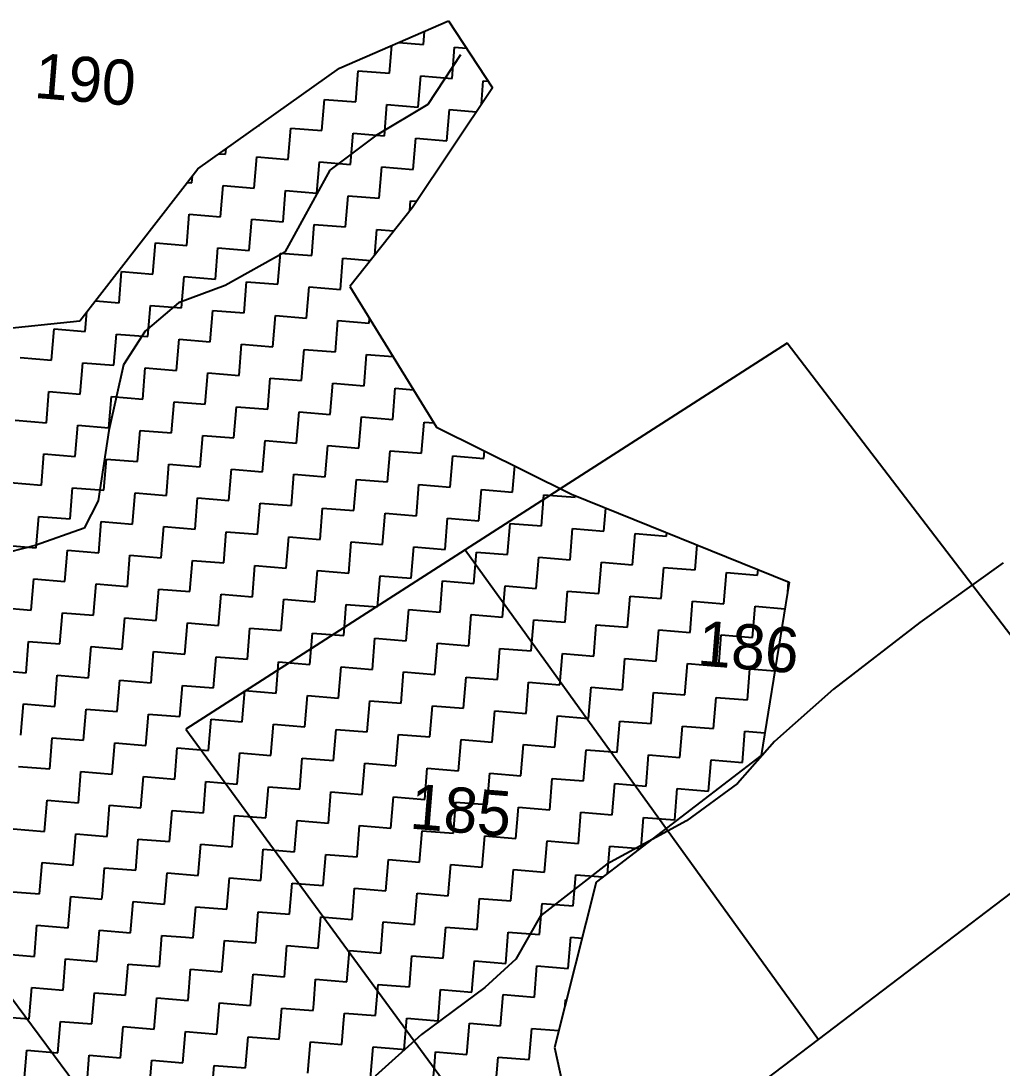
# Model space of a CAD drawing. Header units: metres. Extents: x 286589 to 288713, y 2001360 to 2004418.
# Drawn here: x 287784.4 to 287948.2, y 2003414.2 to 2003589.1 of the extents above; entities that cross this region are included whole.
import ezdxf
from ezdxf.enums import TextEntityAlignment as Align

# ---------------------------------------------------------------- set-up
doc = ezdxf.new("R2010")
doc.units = ezdxf.units.M
doc.header["$MEASUREMENT"] = 0
for name, color, linetype in [('LINE_WATER', 4, 'Continuous'), ('POLY_HATCH', 12, 'Continuous'), ('POLY_PARCEL', 6, 'Continuous'), ('TEXT_PARCEL', 7, 'Continuous')]:
    doc.layers.add(name, color=color, linetype=linetype)
doc.styles.add('TEXT_MAP', font='')
doc.styles.get('TEXT_MAP').set_extended_font_data('Kruti Dev 050')

msp = doc.modelspace()

# ---------------------------------------------------------------- linework, layer by layer
at = {"layer": 'LINE_WATER'}
for p, q in [((287857.78, 2003583.44), (287852.34, 2003575.15)), ((287852.34, 2003575.15), (287843.57, 2003569.91)), ((287843.57, 2003569.91), (287835.95, 2003564.18)), ((287835.95, 2003564.18), (287828.48, 2003550.49)), ((287828.48, 2003550.49), (287818.5, 2003544.95)), ((287818.5, 2003544.95), (287810.71, 2003542.01)), ((287810.71, 2003542.01), (287805.16, 2003537.31)), ((287805.16, 2003537.31), (287801.52, 2003531.65)), ((287801.52, 2003531.65), (287799.04, 2003520.73)), ((287799.04, 2003520.73), (287797.29, 2003508.96)), ((287797.29, 2003508.96), (287794.93, 2003504.39)), ((287794.93, 2003504.39), (287786.75, 2003501.49)), ((287786.75, 2003501.49), (287776.2, 2003498.77)), ((287948.37, 2003498.63), (287934.45, 2003488.65)), ((287934.45, 2003488.65), (287920.04, 2003477.51)), ((287920.04, 2003477.51), (287910.19, 2003468.79)), ((287910.19, 2003468.79), (287904.05, 2003461.74)), ((287904.05, 2003461.74), (287895.49, 2003455.51)), ((287895.49, 2003455.51), (287882.19, 2003448.26)), ((287882.19, 2003448.26), (287871.16, 2003439.63)), ((287871.16, 2003439.63), (287867, 2003432.43)), ((287867, 2003432.43), (287861.84, 2003427.68)), ((287861.84, 2003427.68), (287851.27, 2003419.81)), ((287851.27, 2003419.81), (287843.56, 2003412.9))]:
    msp.add_line(p, q, dxfattribs=at)
at = {"layer": 'POLY_HATCH'}
for p, q in [((287837.57, 2003581.21), (287855.8, 2003589.11)), ((287855.8, 2003589.11), (287863.11, 2003577.96)), ((287813.91, 2003564.39), (287837.57, 2003581.21)), ((287863.11, 2003577.96), (287849.75, 2003557.95)), ((287794.25, 2003539.03), (287813.91, 2003564.39)), ((287849.75, 2003557.95), (287839.28, 2003544.73)), ((287839.28, 2003544.73), (287853.79, 2003521.28)), ((287762.31, 2003535.77), (287794.25, 2003539.03)), ((287853.79, 2003521.28), (287876.34, 2003510.06)), ((287876.34, 2003510.06), (287912.68, 2003495.38)), ((287912.68, 2003495.38), (287907.97, 2003466.45)), ((287907.97, 2003466.45), (287880.44, 2003445.25)), ((287880.44, 2003445.25), (287873.5, 2003417.68)), ((287873.5, 2003417.68), (287878.59, 2003393.82))]:
    msp.add_line(p, q, dxfattribs=at)
at = {"layer": 'POLY_HATCH', "linetype": 'Continuous'}
for p, q in [((287851.58, 2003585.16), (287851.75, 2003587.35)), ((287845.93, 2003580.37), (287846.31, 2003585)), ((287847.47, 2003585.5), (287851.58, 2003585.16)), ((287856.37, 2003579.52), (287856.79, 2003584.74)), ((287856.79, 2003584.74), (287858.77, 2003584.58)), ((287840.29, 2003575.58), (287840.71, 2003580.8)), ((287840.71, 2003580.8), (287845.93, 2003580.37)), ((287850.73, 2003574.73), (287851.15, 2003579.95)), ((287851.15, 2003579.95), (287856.37, 2003579.52)), ((287861.27, 2003575.21), (287861.59, 2003579.1)), ((287861.59, 2003579.1), (287862.41, 2003579.03)), ((287834.65, 2003570.79), (287835.07, 2003576)), ((287835.07, 2003576), (287840.29, 2003575.58)), ((287845.08, 2003569.93), (287845.51, 2003575.15)), ((287845.51, 2003575.15), (287850.73, 2003574.73)), ((287855.52, 2003569.08), (287855.94, 2003574.3)), ((287855.94, 2003574.3), (287860.42, 2003573.94)), ((287824.11, 2003571.64), (287824.21, 2003571.64)), ((287824.21, 2003571.64), (287824.22, 2003571.72)), ((287829, 2003565.99), (287829.43, 2003571.21)), ((287829.43, 2003571.21), (287834.65, 2003570.79)), ((287839.44, 2003565.14), (287839.86, 2003570.36)), ((287839.86, 2003570.36), (287845.08, 2003569.93)), ((287849.87, 2003564.29), (287850.3, 2003569.51)), ((287850.3, 2003569.51), (287855.52, 2003569.08)), ((287817.49, 2003566.93), (287818.57, 2003566.84)), ((287818.57, 2003566.84), (287818.64, 2003567.75)), ((287823.36, 2003561.2), (287823.78, 2003566.42)), ((287823.78, 2003566.42), (287829, 2003565.99)), ((287833.8, 2003560.35), (287834.22, 2003565.57)), ((287834.22, 2003565.57), (287839.44, 2003565.14)), ((287844.23, 2003559.5), (287844.66, 2003564.72)), ((287844.66, 2003564.72), (287849.87, 2003564.29)), ((287812.15, 2003562.11), (287812.92, 2003562.05)), ((287812.92, 2003562.05), (287813.02, 2003563.24)), ((287817.72, 2003556.41), (287818.14, 2003561.63)), ((287818.14, 2003561.63), (287823.36, 2003561.2)), ((287828.15, 2003555.56), (287828.58, 2003560.77)), ((287828.58, 2003560.77), (287833.8, 2003560.35)), ((287838.59, 2003554.71), (287839.01, 2003559.92)), ((287839.01, 2003559.92), (287844.23, 2003559.5)), ((287849.31, 2003557.4), (287849.45, 2003559.07)), ((287849.45, 2003559.07), (287850.44, 2003558.99)), ((287812.07, 2003551.61), (287812.5, 2003556.83)), ((287812.5, 2003556.83), (287817.72, 2003556.41)), ((287822.51, 2003550.76), (287822.93, 2003555.98)), ((287822.93, 2003555.98), (287828.15, 2003555.56)), ((287832.94, 2003549.91), (287833.37, 2003555.13)), ((287833.37, 2003555.13), (287838.59, 2003554.71)), ((287843.46, 2003550), (287843.81, 2003554.28)), ((287843.81, 2003554.28), (287846.66, 2003554.05)), ((287806.43, 2003546.82), (287806.85, 2003552.04)), ((287806.85, 2003552.04), (287812.07, 2003551.61)), ((287816.86, 2003545.97), (287817.29, 2003551.19)), ((287817.29, 2003551.19), (287822.51, 2003550.76)), ((287827.3, 2003545.12), (287827.73, 2003550.34)), ((287827.73, 2003550.34), (287832.94, 2003549.91)), ((287837.74, 2003544.27), (287838.16, 2003549.49)), ((287838.16, 2003549.49), (287842.75, 2003549.11)), ((287800.79, 2003542.03), (287801.21, 2003547.25)), ((287801.21, 2003547.25), (287806.43, 2003546.82)), ((287811.22, 2003541.18), (287811.65, 2003546.4)), ((287811.65, 2003546.4), (287816.86, 2003545.97)), ((287821.66, 2003540.33), (287822.08, 2003545.55)), ((287822.08, 2003545.55), (287827.3, 2003545.12)), ((287832.09, 2003539.48), (287832.52, 2003544.7)), ((287832.52, 2003544.7), (287837.74, 2003544.27)), ((287796.82, 2003542.35), (287800.79, 2003542.03)), ((287805.58, 2003536.39), (287806, 2003541.6)), ((287806, 2003541.6), (287811.22, 2003541.18)), ((287816.01, 2003535.53), (287816.44, 2003540.75)), ((287816.44, 2003540.75), (287821.66, 2003540.33)), ((287795.14, 2003537.24), (287795.41, 2003540.53)), ((287826.45, 2003534.68), (287826.88, 2003539.9)), ((287826.88, 2003539.9), (287832.09, 2003539.48)), ((287836.89, 2003533.83), (287837.31, 2003539.05)), ((287837.31, 2003539.05), (287842.53, 2003538.63)), ((287842.53, 2003538.63), (287842.59, 2003539.39)), ((287789.5, 2003532.44), (287789.92, 2003537.66)), ((287789.92, 2003537.66), (287795.14, 2003537.24)), ((287799.93, 2003531.59), (287800.36, 2003536.81)), ((287800.36, 2003536.81), (287805.58, 2003536.39)), ((287810.37, 2003530.74), (287810.8, 2003535.96)), ((287810.8, 2003535.96), (287816.01, 2003535.53)), ((287820.81, 2003529.89), (287821.23, 2003535.11)), ((287821.23, 2003535.11), (287826.45, 2003534.68)), ((287831.24, 2003529.04), (287831.67, 2003534.26)), ((287831.67, 2003534.26), (287836.89, 2003533.83)), ((287784.28, 2003532.87), (287789.5, 2003532.44)), ((287794.29, 2003526.8), (287794.72, 2003532.02)), ((287794.72, 2003532.02), (287799.93, 2003531.59)), ((287841.68, 2003528.19), (287842.1, 2003533.41)), ((287842.1, 2003533.41), (287846.51, 2003533.05)), ((287804.73, 2003525.95), (287805.15, 2003531.17)), ((287805.15, 2003531.17), (287810.37, 2003530.74)), ((287815.16, 2003525.1), (287815.59, 2003530.32)), ((287815.59, 2003530.32), (287820.81, 2003529.89)), ((287825.6, 2003524.25), (287826.03, 2003529.47)), ((287826.03, 2003529.47), (287831.24, 2003529.04)), ((287836.04, 2003523.4), (287836.46, 2003528.62)), ((287836.46, 2003528.62), (287841.68, 2003528.19)), ((287788.65, 2003522.01), (287789.07, 2003527.23)), ((287789.07, 2003527.23), (287794.29, 2003526.8)), ((287846.47, 2003522.55), (287846.9, 2003527.76)), ((287846.9, 2003527.76), (287849.93, 2003527.52)), ((287799.08, 2003521.16), (287799.51, 2003526.37)), ((287799.51, 2003526.37), (287804.73, 2003525.95)), ((287809.52, 2003520.31), (287809.95, 2003525.52)), ((287809.95, 2003525.52), (287815.16, 2003525.1)), ((287819.96, 2003519.46), (287820.38, 2003524.67)), ((287820.38, 2003524.67), (287825.6, 2003524.25)), ((287830.39, 2003518.6), (287830.82, 2003523.82)), ((287830.82, 2003523.82), (287836.04, 2003523.4)), ((287783.43, 2003522.43), (287788.65, 2003522.01)), ((287793.44, 2003516.36), (287793.87, 2003521.58)), ((287793.87, 2003521.58), (287799.08, 2003521.16)), ((287840.83, 2003517.75), (287841.25, 2003522.97)), ((287841.25, 2003522.97), (287846.47, 2003522.55)), ((287851.26, 2003516.9), (287851.69, 2003522.12)), ((287851.69, 2003522.12), (287853.36, 2003521.99)), ((287803.88, 2003515.51), (287804.3, 2003520.73)), ((287804.3, 2003520.73), (287809.52, 2003520.31)), ((287814.31, 2003514.66), (287814.74, 2003519.88)), ((287814.74, 2003519.88), (287819.96, 2003519.46)), ((287824.75, 2003513.81), (287825.17, 2003519.03)), ((287825.17, 2003519.03), (287830.39, 2003518.6)), ((287835.19, 2003512.96), (287835.61, 2003518.18)), ((287835.61, 2003518.18), (287840.83, 2003517.75)), ((287787.8, 2003511.57), (287788.22, 2003516.79)), ((287788.22, 2003516.79), (287793.44, 2003516.36)), ((287845.62, 2003512.11), (287846.05, 2003517.33)), ((287846.05, 2003517.33), (287851.26, 2003516.9)), ((287856.06, 2003511.26), (287856.48, 2003516.48)), ((287856.48, 2003516.48), (287861.7, 2003516.05)), ((287861.7, 2003516.05), (287861.8, 2003517.29)), ((287798.23, 2003510.72), (287798.66, 2003515.94)), ((287798.66, 2003515.94), (287803.88, 2003515.51)), ((287808.67, 2003509.87), (287809.09, 2003515.09)), ((287809.09, 2003515.09), (287814.31, 2003514.66)), ((287866.49, 2003510.41), (287866.85, 2003514.78)), ((287819.11, 2003509.02), (287819.53, 2003514.24)), ((287819.53, 2003514.24), (287824.75, 2003513.81)), ((287829.54, 2003508.17), (287829.97, 2003513.39)), ((287829.97, 2003513.39), (287835.19, 2003512.96)), ((287782.58, 2003512), (287787.8, 2003511.57)), ((287792.59, 2003505.93), (287793.02, 2003511.15)), ((287793.02, 2003511.15), (287798.23, 2003510.72)), ((287839.98, 2003507.32), (287840.4, 2003512.54)), ((287840.4, 2003512.54), (287845.62, 2003512.11)), ((287850.41, 2003506.47), (287850.84, 2003511.69)), ((287850.84, 2003511.69), (287856.06, 2003511.26)), ((287860.85, 2003505.62), (287861.28, 2003510.83)), ((287861.28, 2003510.83), (287866.49, 2003510.41)), ((287803.03, 2003505.08), (287803.45, 2003510.3)), ((287803.45, 2003510.3), (287808.67, 2003509.87)), ((287813.46, 2003504.23), (287813.89, 2003509.44)), ((287813.89, 2003509.44), (287819.11, 2003509.02)), ((287871.29, 2003504.77), (287871.71, 2003509.98)), ((287871.71, 2003509.98), (287876.93, 2003509.56)), ((287876.93, 2003509.56), (287876.95, 2003509.81)), ((287823.9, 2003503.38), (287824.32, 2003508.59)), ((287824.32, 2003508.59), (287829.54, 2003508.17)), ((287834.33, 2003502.52), (287834.76, 2003507.74)), ((287834.76, 2003507.74), (287839.98, 2003507.32)), ((287881.72, 2003503.92), (287882.04, 2003507.76)), ((287786.95, 2003501.13), (287787.37, 2003506.35)), ((287787.37, 2003506.35), (287792.59, 2003505.93)), ((287844.77, 2003501.67), (287845.2, 2003506.89)), ((287845.2, 2003506.89), (287850.41, 2003506.47)), ((287855.21, 2003500.82), (287855.63, 2003506.04)), ((287855.63, 2003506.04), (287860.85, 2003505.62)), ((287797.38, 2003500.28), (287797.81, 2003505.5)), ((287797.81, 2003505.5), (287803.03, 2003505.08)), ((287807.82, 2003499.43), (287808.24, 2003504.65)), ((287808.24, 2003504.65), (287813.46, 2003504.23)), ((287865.64, 2003499.97), (287866.07, 2003505.19)), ((287866.07, 2003505.19), (287871.29, 2003504.77)), ((287876.08, 2003499.12), (287876.5, 2003504.34)), ((287876.5, 2003504.34), (287881.72, 2003503.92)), ((287818.25, 2003498.58), (287818.68, 2003503.8)), ((287818.68, 2003503.8), (287823.9, 2003503.38)), ((287828.69, 2003497.73), (287829.12, 2003502.95)), ((287829.12, 2003502.95), (287834.33, 2003502.52)), ((287839.13, 2003496.88), (287839.55, 2003502.1)), ((287839.55, 2003502.1), (287844.77, 2003501.67)), ((287886.52, 2003498.27), (287886.94, 2003503.49)), ((287886.94, 2003503.49), (287892.16, 2003503.06)), ((287892.16, 2003503.06), (287892.21, 2003503.65)), ((287781.73, 2003501.56), (287786.95, 2003501.13)), ((287791.74, 2003495.49), (287792.16, 2003500.71)), ((287792.16, 2003500.71), (287797.38, 2003500.28)), ((287849.56, 2003496.03), (287849.99, 2003501.25)), ((287849.99, 2003501.25), (287855.21, 2003500.82)), ((287860, 2003495.18), (287860.43, 2003500.4)), ((287860.43, 2003500.4), (287865.64, 2003499.97)), ((287896.95, 2003497.42), (287897.29, 2003501.59)), ((287802.18, 2003494.64), (287802.6, 2003499.86)), ((287802.6, 2003499.86), (287807.82, 2003499.43)), ((287812.61, 2003493.79), (287813.04, 2003499.01)), ((287813.04, 2003499.01), (287818.25, 2003498.58)), ((287870.44, 2003494.33), (287870.86, 2003499.55)), ((287870.86, 2003499.55), (287876.08, 2003499.12)), ((287880.87, 2003493.48), (287881.3, 2003498.7)), ((287881.3, 2003498.7), (287886.52, 2003498.27)), ((287823.05, 2003492.94), (287823.47, 2003498.16)), ((287823.47, 2003498.16), (287828.69, 2003497.73)), ((287833.48, 2003492.09), (287833.91, 2003497.31)), ((287833.91, 2003497.31), (287839.13, 2003496.88)), ((287891.31, 2003492.63), (287891.73, 2003497.85)), ((287891.73, 2003497.85), (287896.95, 2003497.42)), ((287901.74, 2003491.78), (287902.17, 2003497)), ((287902.17, 2003497), (287907.39, 2003496.57)), ((287907.39, 2003496.57), (287907.46, 2003497.48)), ((287786.1, 2003490.7), (287786.52, 2003495.92)), ((287786.52, 2003495.92), (287791.74, 2003495.49)), ((287843.92, 2003491.24), (287844.35, 2003496.46)), ((287844.35, 2003496.46), (287849.56, 2003496.03)), ((287854.36, 2003490.39), (287854.78, 2003495.61)), ((287854.78, 2003495.61), (287860, 2003495.18)), ((287912.41, 2003493.71), (287912.55, 2003495.43)), ((287796.53, 2003489.85), (287796.96, 2003495.07)), ((287796.96, 2003495.07), (287802.18, 2003494.64)), ((287806.97, 2003489), (287807.39, 2003494.22)), ((287807.39, 2003494.22), (287812.61, 2003493.79)), ((287817.4, 2003488.15), (287817.83, 2003493.36)), ((287817.83, 2003493.36), (287823.05, 2003492.94)), ((287864.79, 2003489.54), (287865.22, 2003494.75)), ((287865.22, 2003494.75), (287870.44, 2003494.33)), ((287875.23, 2003488.69), (287875.65, 2003493.9)), ((287875.65, 2003493.9), (287880.87, 2003493.48)), ((287827.84, 2003487.3), (287828.27, 2003492.51)), ((287828.27, 2003492.51), (287833.48, 2003492.09)), ((287838.28, 2003486.45), (287838.7, 2003491.66)), ((287838.7, 2003491.66), (287843.92, 2003491.24)), ((287885.66, 2003487.84), (287886.09, 2003493.05)), ((287886.09, 2003493.05), (287891.31, 2003492.63)), ((287896.1, 2003486.98), (287896.53, 2003492.2)), ((287896.53, 2003492.2), (287901.74, 2003491.78)), ((287780.88, 2003491.12), (287786.1, 2003490.7)), ((287790.89, 2003485.06), (287791.31, 2003490.27)), ((287791.31, 2003490.27), (287796.53, 2003489.85)), ((287848.71, 2003485.59), (287849.14, 2003490.81)), ((287849.14, 2003490.81), (287854.36, 2003490.39)), ((287859.15, 2003484.74), (287859.57, 2003489.96)), ((287859.57, 2003489.96), (287864.79, 2003489.54)), ((287906.54, 2003486.13), (287906.96, 2003491.35)), ((287906.96, 2003491.35), (287911.96, 2003490.94)), ((287801.32, 2003484.2), (287801.75, 2003489.42)), ((287801.75, 2003489.42), (287806.97, 2003489)), ((287811.76, 2003483.35), (287812.19, 2003488.57)), ((287812.19, 2003488.57), (287817.4, 2003488.15)), ((287869.59, 2003483.89), (287870.01, 2003489.11)), ((287870.01, 2003489.11), (287875.23, 2003488.69)), ((287880.02, 2003483.04), (287880.45, 2003488.26)), ((287880.45, 2003488.26), (287885.66, 2003487.84)), ((287822.2, 2003482.5), (287822.62, 2003487.72)), ((287822.62, 2003487.72), (287827.84, 2003487.3)), ((287832.63, 2003481.65), (287833.06, 2003486.87)), ((287833.06, 2003486.87), (287838.28, 2003486.45)), ((287890.46, 2003482.19), (287890.88, 2003487.41)), ((287890.88, 2003487.41), (287896.1, 2003486.98)), ((287900.89, 2003481.34), (287901.32, 2003486.56)), ((287901.32, 2003486.56), (287906.54, 2003486.13)), ((287785.25, 2003480.26), (287785.67, 2003485.48)), ((287785.67, 2003485.48), (287790.89, 2003485.06)), ((287795.68, 2003479.41), (287796.11, 2003484.63)), ((287796.11, 2003484.63), (287801.32, 2003484.2)), ((287843.07, 2003480.8), (287843.49, 2003486.02)), ((287843.49, 2003486.02), (287848.71, 2003485.59)), ((287853.51, 2003479.95), (287853.93, 2003485.17)), ((287853.93, 2003485.17), (287859.15, 2003484.74)), ((287806.12, 2003478.56), (287806.54, 2003483.78)), ((287806.54, 2003483.78), (287811.76, 2003483.35)), ((287816.55, 2003477.71), (287816.98, 2003482.93)), ((287816.98, 2003482.93), (287822.2, 2003482.5)), ((287863.94, 2003479.1), (287864.37, 2003484.32)), ((287864.37, 2003484.32), (287869.59, 2003483.89)), ((287874.38, 2003478.25), (287874.8, 2003483.47)), ((287874.8, 2003483.47), (287880.02, 2003483.04)), ((287826.99, 2003476.86), (287827.42, 2003482.08)), ((287827.42, 2003482.08), (287832.63, 2003481.65)), ((287837.43, 2003476.01), (287837.85, 2003481.23)), ((287837.85, 2003481.23), (287843.07, 2003480.8)), ((287884.81, 2003477.4), (287885.24, 2003482.62)), ((287885.24, 2003482.62), (287890.46, 2003482.19)), ((287895.25, 2003476.55), (287895.68, 2003481.77)), ((287895.68, 2003481.77), (287900.89, 2003481.34)), ((287780.03, 2003480.69), (287785.25, 2003480.26)), ((287790.04, 2003474.62), (287790.46, 2003479.84)), ((287790.46, 2003479.84), (287795.68, 2003479.41)), ((287847.86, 2003475.16), (287848.29, 2003480.38)), ((287848.29, 2003480.38), (287853.51, 2003479.95)), ((287858.3, 2003474.31), (287858.72, 2003479.53)), ((287858.72, 2003479.53), (287863.94, 2003479.1)), ((287905.69, 2003475.7), (287906.11, 2003480.92)), ((287906.11, 2003480.92), (287910.27, 2003480.58)), ((287800.47, 2003473.77), (287800.9, 2003478.99)), ((287800.9, 2003478.99), (287806.12, 2003478.56)), ((287810.91, 2003472.92), (287811.34, 2003478.14)), ((287811.34, 2003478.14), (287816.55, 2003477.71)), ((287868.73, 2003473.46), (287869.16, 2003478.68)), ((287869.16, 2003478.68), (287874.38, 2003478.25)), ((287879.17, 2003472.61), (287879.6, 2003477.82)), ((287879.6, 2003477.82), (287884.81, 2003477.4)), ((287821.35, 2003472.07), (287821.77, 2003477.29)), ((287821.77, 2003477.29), (287826.99, 2003476.86)), ((287831.78, 2003471.22), (287832.21, 2003476.43)), ((287832.21, 2003476.43), (287837.43, 2003476.01)), ((287889.61, 2003471.76), (287890.03, 2003476.97)), ((287890.03, 2003476.97), (287895.25, 2003476.55)), ((287900.04, 2003470.91), (287900.47, 2003476.12)), ((287900.47, 2003476.12), (287905.69, 2003475.7)), ((287784.39, 2003469.83), (287784.82, 2003475.04)), ((287784.82, 2003475.04), (287790.04, 2003474.62)), ((287794.83, 2003468.98), (287795.26, 2003474.19)), ((287795.26, 2003474.19), (287800.47, 2003473.77)), ((287842.22, 2003470.37), (287842.64, 2003475.58)), ((287842.64, 2003475.58), (287847.86, 2003475.16)), ((287852.65, 2003469.52), (287853.08, 2003474.73)), ((287853.08, 2003474.73), (287858.3, 2003474.31)), ((287805.27, 2003468.12), (287805.69, 2003473.34)), ((287805.69, 2003473.34), (287810.91, 2003472.92)), ((287815.7, 2003467.27), (287816.13, 2003472.49)), ((287816.13, 2003472.49), (287821.35, 2003472.07)), ((287863.09, 2003468.66), (287863.52, 2003473.88)), ((287863.52, 2003473.88), (287868.73, 2003473.46)), ((287873.53, 2003467.81), (287873.95, 2003473.03)), ((287873.95, 2003473.03), (287879.17, 2003472.61)), ((287826.14, 2003466.42), (287826.56, 2003471.64)), ((287826.56, 2003471.64), (287831.78, 2003471.22)), ((287836.58, 2003465.57), (287837, 2003470.79)), ((287837, 2003470.79), (287842.22, 2003470.37)), ((287883.96, 2003466.96), (287884.39, 2003472.18)), ((287884.39, 2003472.18), (287889.61, 2003471.76)), ((287894.4, 2003466.11), (287894.83, 2003471.33)), ((287894.83, 2003471.33), (287900.04, 2003470.91)), ((287789.19, 2003464.18), (287789.61, 2003469.4)), ((287789.61, 2003469.4), (287794.83, 2003468.98)), ((287847.01, 2003464.72), (287847.44, 2003469.94)), ((287847.44, 2003469.94), (287852.65, 2003469.52)), ((287857.45, 2003463.87), (287857.87, 2003469.09)), ((287857.87, 2003469.09), (287863.09, 2003468.66)), ((287904.84, 2003465.26), (287905.26, 2003470.48)), ((287905.26, 2003470.48), (287908.59, 2003470.21)), ((287799.62, 2003463.33), (287800.05, 2003468.55)), ((287800.05, 2003468.55), (287805.27, 2003468.12)), ((287810.06, 2003462.48), (287810.48, 2003467.7)), ((287810.48, 2003467.7), (287815.7, 2003467.27)), ((287867.88, 2003463.02), (287868.31, 2003468.24)), ((287868.31, 2003468.24), (287873.53, 2003467.81)), ((287878.32, 2003462.17), (287878.75, 2003467.39)), ((287878.75, 2003467.39), (287883.96, 2003466.96)), ((287820.5, 2003461.63), (287820.92, 2003466.85)), ((287820.92, 2003466.85), (287826.14, 2003466.42)), ((287830.93, 2003460.78), (287831.36, 2003466)), ((287831.36, 2003466), (287836.58, 2003465.57)), ((287888.76, 2003461.32), (287889.18, 2003466.54)), ((287889.18, 2003466.54), (287894.4, 2003466.11)), ((287899.19, 2003460.47), (287899.62, 2003465.69)), ((287899.62, 2003465.69), (287904.84, 2003465.26)), ((287783.97, 2003464.61), (287789.19, 2003464.18)), ((287793.98, 2003458.54), (287794.41, 2003463.76)), ((287794.41, 2003463.76), (287799.62, 2003463.33)), ((287841.37, 2003459.93), (287841.79, 2003465.15)), ((287841.79, 2003465.15), (287847.01, 2003464.72)), ((287851.8, 2003459.08), (287852.23, 2003464.3)), ((287852.23, 2003464.3), (287857.45, 2003463.87)), ((287804.42, 2003457.69), (287804.84, 2003462.91)), ((287804.84, 2003462.91), (287810.06, 2003462.48)), ((287814.85, 2003456.84), (287815.28, 2003462.06)), ((287815.28, 2003462.06), (287820.5, 2003461.63)), ((287862.24, 2003458.23), (287862.67, 2003463.45)), ((287862.67, 2003463.45), (287867.88, 2003463.02)), ((287872.68, 2003457.38), (287873.1, 2003462.6)), ((287873.1, 2003462.6), (287878.32, 2003462.17)), ((287825.29, 2003455.99), (287825.71, 2003461.21)), ((287825.71, 2003461.21), (287830.93, 2003460.78)), ((287835.72, 2003455.14), (287836.15, 2003460.35)), ((287836.15, 2003460.35), (287841.37, 2003459.93)), ((287883.11, 2003456.53), (287883.54, 2003461.74)), ((287883.54, 2003461.74), (287888.76, 2003461.32)), ((287893.55, 2003455.68), (287893.97, 2003460.89)), ((287893.97, 2003460.89), (287899.19, 2003460.47)), ((287788.34, 2003453.75), (287788.76, 2003458.96)), ((287788.76, 2003458.96), (287793.98, 2003458.54)), ((287846.16, 2003454.29), (287846.59, 2003459.5)), ((287846.59, 2003459.5), (287851.8, 2003459.08)), ((287856.6, 2003453.44), (287857.02, 2003458.65)), ((287857.02, 2003458.65), (287862.24, 2003458.23)), ((287798.77, 2003452.9), (287799.2, 2003458.11)), ((287799.2, 2003458.11), (287804.42, 2003457.69)), ((287809.21, 2003452.05), (287809.63, 2003457.26)), ((287809.63, 2003457.26), (287814.85, 2003456.84)), ((287867.03, 2003452.58), (287867.46, 2003457.8)), ((287867.46, 2003457.8), (287872.68, 2003457.38)), ((287877.47, 2003451.73), (287877.89, 2003456.95)), ((287877.89, 2003456.95), (287883.11, 2003456.53)), ((287819.65, 2003451.19), (287820.07, 2003456.41)), ((287820.07, 2003456.41), (287825.29, 2003455.99)), ((287830.08, 2003450.34), (287830.51, 2003455.56)), ((287830.51, 2003455.56), (287835.72, 2003455.14)), ((287887.92, 2003451), (287888.33, 2003456.1)), ((287888.33, 2003456.1), (287893.55, 2003455.68)), ((287783.12, 2003454.17), (287788.34, 2003453.75)), ((287793.13, 2003448.1), (287793.55, 2003453.32)), ((287793.55, 2003453.32), (287798.77, 2003452.9)), ((287840.52, 2003449.49), (287840.94, 2003454.71)), ((287840.94, 2003454.71), (287846.16, 2003454.29)), ((287850.95, 2003448.64), (287851.38, 2003453.86)), ((287851.38, 2003453.86), (287856.6, 2003453.44)), ((287803.57, 2003447.25), (287803.99, 2003452.47)), ((287803.99, 2003452.47), (287809.21, 2003452.05)), ((287814, 2003446.4), (287814.43, 2003451.62)), ((287814.43, 2003451.62), (287819.65, 2003451.19)), ((287861.39, 2003447.79), (287861.82, 2003453.01)), ((287861.82, 2003453.01), (287867.03, 2003452.58)), ((287871.83, 2003446.94), (287872.25, 2003452.16)), ((287872.25, 2003452.16), (287877.47, 2003451.73)), ((287824.44, 2003445.55), (287824.86, 2003450.77)), ((287824.86, 2003450.77), (287830.08, 2003450.34)), ((287834.87, 2003444.7), (287835.3, 2003449.92)), ((287835.3, 2003449.92), (287840.52, 2003449.49)), ((287882.31, 2003446.69), (287882.69, 2003451.31)), ((287882.69, 2003451.31), (287887.77, 2003450.89)), ((287787.49, 2003443.31), (287787.91, 2003448.5)), ((287787.91, 2003448.53), (287793.13, 2003448.1)), ((287787.91, 2003448.5), (287787.91, 2003448.53)), ((287845.31, 2003443.85), (287845.74, 2003449.07)), ((287845.74, 2003449.07), (287850.95, 2003448.64)), ((287855.75, 2003443), (287856.17, 2003448.22)), ((287856.17, 2003448.22), (287861.39, 2003447.79)), ((287797.99, 2003443.27), (287798.35, 2003447.68)), ((287798.35, 2003447.68), (287803.57, 2003447.25)), ((287808.36, 2003441.61), (287808.78, 2003446.83)), ((287808.78, 2003446.83), (287814, 2003446.4)), ((287866.18, 2003442.15), (287866.61, 2003447.37)), ((287866.61, 2003447.37), (287871.83, 2003446.94)), ((287876.62, 2003441.3), (287877.04, 2003446.52)), ((287877.04, 2003446.52), (287881.6, 2003446.14)), ((287818.79, 2003440.76), (287819.22, 2003445.98)), ((287819.22, 2003445.98), (287824.44, 2003445.55)), ((287829.23, 2003439.91), (287829.66, 2003445.13)), ((287829.66, 2003445.13), (287834.87, 2003444.7)), ((287782.27, 2003443.74), (287787.49, 2003443.31)), ((287792.28, 2003437.67), (287792.7, 2003442.89)), ((287792.7, 2003442.89), (287797.92, 2003442.46)), ((287797.92, 2003442.46), (287797.99, 2003443.27)), ((287839.67, 2003439.06), (287840.09, 2003444.28)), ((287840.09, 2003444.28), (287845.31, 2003443.85)), ((287850.1, 2003438.21), (287850.53, 2003443.42)), ((287850.53, 2003443.42), (287855.75, 2003443)), ((287803.03, 2003440.66), (287803.14, 2003442.03)), ((287803.14, 2003442.03), (287808.36, 2003441.61)), ((287813.15, 2003435.97), (287813.58, 2003441.18)), ((287813.58, 2003441.18), (287818.79, 2003440.76)), ((287860.54, 2003437.36), (287860.96, 2003442.57)), ((287860.96, 2003442.57), (287866.18, 2003442.15)), ((287870.98, 2003436.51), (287871.4, 2003441.72)), ((287871.4, 2003441.72), (287876.62, 2003441.3)), ((287802.71, 2003436.82), (287803.03, 2003440.66)), ((287823.59, 2003435.12), (287824.01, 2003440.33)), ((287824.01, 2003440.33), (287829.23, 2003439.91)), ((287834.02, 2003434.26), (287834.45, 2003439.48)), ((287834.45, 2003439.48), (287839.67, 2003439.06)), ((287786.64, 2003432.87), (287787.06, 2003438.09)), ((287787.06, 2003438.09), (287792.28, 2003437.67)), ((287844.46, 2003433.41), (287844.88, 2003438.63)), ((287844.88, 2003438.63), (287850.1, 2003438.21)), ((287854.9, 2003432.56), (287855.32, 2003437.78)), ((287855.32, 2003437.78), (287860.54, 2003437.36)), ((287797.07, 2003432.02), (287797.5, 2003437.24)), ((287797.5, 2003437.24), (287802.71, 2003436.82)), ((287807.51, 2003431.17), (287807.93, 2003436.39)), ((287807.93, 2003436.39), (287811.87, 2003436.07)), ((287811.87, 2003436.07), (287813.15, 2003435.97)), ((287865.33, 2003431.71), (287865.76, 2003436.93)), ((287865.76, 2003436.93), (287870.98, 2003436.51)), ((287875.77, 2003430.86), (287876.19, 2003436.08)), ((287876.19, 2003436.08), (287878.09, 2003435.92)), ((287818.15, 2003432.82), (287818.37, 2003435.54)), ((287818.37, 2003435.54), (287823.59, 2003435.12)), ((287828.38, 2003429.47), (287828.81, 2003434.69)), ((287828.81, 2003434.69), (287834.02, 2003434.26)), ((287781.42, 2003433.3), (287786.64, 2003432.87)), ((287791.43, 2003427.23), (287791.85, 2003432.45)), ((287791.85, 2003432.45), (287797.07, 2003432.02)), ((287817.94, 2003430.32), (287818.15, 2003432.82)), ((287838.82, 2003428.62), (287839.24, 2003433.84)), ((287839.24, 2003433.84), (287844.46, 2003433.41)), ((287849.25, 2003427.77), (287849.68, 2003432.99)), ((287849.68, 2003432.99), (287854.9, 2003432.56)), ((287859.69, 2003426.92), (287860.11, 2003432.14)), ((287860.11, 2003432.14), (287865.33, 2003431.71)), ((287801.86, 2003426.38), (287802.29, 2003431.6)), ((287802.29, 2003431.6), (287807.51, 2003431.17)), ((287812.3, 2003425.53), (287812.73, 2003430.75)), ((287812.73, 2003430.75), (287817.94, 2003430.32)), ((287870.12, 2003426.07), (287870.55, 2003431.29)), ((287870.55, 2003431.29), (287875.77, 2003430.86)), ((287822.74, 2003424.68), (287823.16, 2003429.9)), ((287823.16, 2003429.9), (287823.89, 2003429.84)), ((287823.89, 2003429.84), (287828.38, 2003429.47)), ((287833.27, 2003424.98), (287833.6, 2003429.05)), ((287833.6, 2003429.05), (287838.82, 2003428.62)), ((287785.78, 2003422.44), (287786.21, 2003427.66)), ((287786.21, 2003427.66), (287791.43, 2003427.23)), ((287843.61, 2003422.98), (287844.03, 2003428.2)), ((287844.03, 2003428.2), (287849.25, 2003427.77)), ((287854.05, 2003422.13), (287854.47, 2003427.34)), ((287854.47, 2003427.34), (287859.69, 2003426.92)), ((287796.22, 2003421.59), (287796.65, 2003426.81)), ((287796.65, 2003426.81), (287801.86, 2003426.38)), ((287806.66, 2003420.74), (287807.08, 2003425.95)), ((287807.08, 2003425.95), (287812.3, 2003425.53)), ((287864.48, 2003421.28), (287864.91, 2003426.49)), ((287864.91, 2003426.49), (287870.12, 2003426.07)), ((287875.26, 2003424.68), (287875.34, 2003425.64)), ((287875.34, 2003425.64), (287875.5, 2003425.63)), ((287817.09, 2003419.89), (287817.52, 2003425.1)), ((287817.52, 2003425.1), (287822.74, 2003424.68)), ((287827.53, 2003419.04), (287827.95, 2003424.25)), ((287827.95, 2003424.25), (287833.17, 2003423.83)), ((287833.17, 2003423.83), (287833.27, 2003424.98)), ((287838.31, 2003422.36), (287838.39, 2003423.4)), ((287838.39, 2003423.4), (287843.61, 2003422.98)), ((287780.57, 2003422.86), (287785.78, 2003422.44)), ((287790.58, 2003416.79), (287791, 2003422.01)), ((287791, 2003422.01), (287796.22, 2003421.59)), ((287837.97, 2003418.18), (287838.31, 2003422.36)), ((287848.4, 2003417.33), (287848.83, 2003422.55)), ((287848.83, 2003422.55), (287854.05, 2003422.13)), ((287858.84, 2003416.48), (287859.26, 2003421.7)), ((287859.26, 2003421.7), (287864.48, 2003421.28)), ((287801.01, 2003415.94), (287801.44, 2003421.16)), ((287801.44, 2003421.16), (287806.66, 2003420.74)), ((287811.45, 2003415.09), (287811.87, 2003420.31)), ((287811.87, 2003420.31), (287817.09, 2003419.89)), ((287869.27, 2003415.63), (287869.7, 2003420.85)), ((287869.7, 2003420.85), (287874.21, 2003420.48)), ((287821.89, 2003414.24), (287822.31, 2003419.46)), ((287822.31, 2003419.46), (287827.53, 2003419.04)), ((287832.32, 2003413.39), (287832.75, 2003418.61)), ((287832.75, 2003418.61), (287837.97, 2003418.18)), ((287784.93, 2003412), (287785.36, 2003417.22)), ((287785.36, 2003417.22), (287790.58, 2003416.79)), ((287842.76, 2003412.54), (287843.18, 2003417.76)), ((287843.18, 2003417.76), (287847.93, 2003417.37)), ((287847.93, 2003417.37), (287848.4, 2003417.33)), ((287853.43, 2003414.52), (287853.62, 2003416.91)), ((287853.62, 2003416.91), (287858.84, 2003416.48)), ((287795.37, 2003411.15), (287795.8, 2003416.37)), ((287795.8, 2003416.37), (287801.01, 2003415.94)), ((287805.81, 2003410.3), (287806.23, 2003415.52)), ((287806.23, 2003415.52), (287811.45, 2003415.09)), ((287816.24, 2003409.45), (287816.67, 2003414.67)), ((287816.67, 2003414.67), (287821.89, 2003414.24)), ((287863.63, 2003410.84), (287864.06, 2003416.06)), ((287864.06, 2003416.06), (287869.27, 2003415.63)), ((287853.19, 2003411.69), (287853.43, 2003414.52))]:
    msp.add_line(p, q, dxfattribs=at)
at = {"layer": 'POLY_PARCEL'}
for p, q in [((287912.31, 2003535.3), (287858.55, 2003500.76)), ((287970.43, 2003459.25), (287912.31, 2003535.3)), ((287858.55, 2003500.76), (287811.94, 2003470.81)), ((287858.55, 2003500.76), (287917.53, 2003419.01)), ((287741.46, 2003481.59), (287796.1, 2003408.05)), ((287811.94, 2003470.81), (287874.12, 2003385.99)), ((287917.53, 2003419.01), (287970.43, 2003459.25)), ((287874.12, 2003385.99), (287917.53, 2003419.01))]:
    msp.add_line(p, q, dxfattribs=at)

# ---------------------------------------------------------------- texts
at = {"layer": 'TEXT_PARCEL', "style": 'TEXT_MAP'}
for s, p in [('190', (287794.84, 2003575.59)), ('186', (287905.57, 2003480.82)), ('185', (287857.55, 2003453.55))]:
    msp.add_text(s, height=7.539, rotation=355.34, dxfattribs=at).set_placement(p, align=Align.CENTER)

doc.saveas('drawing.dxf')
